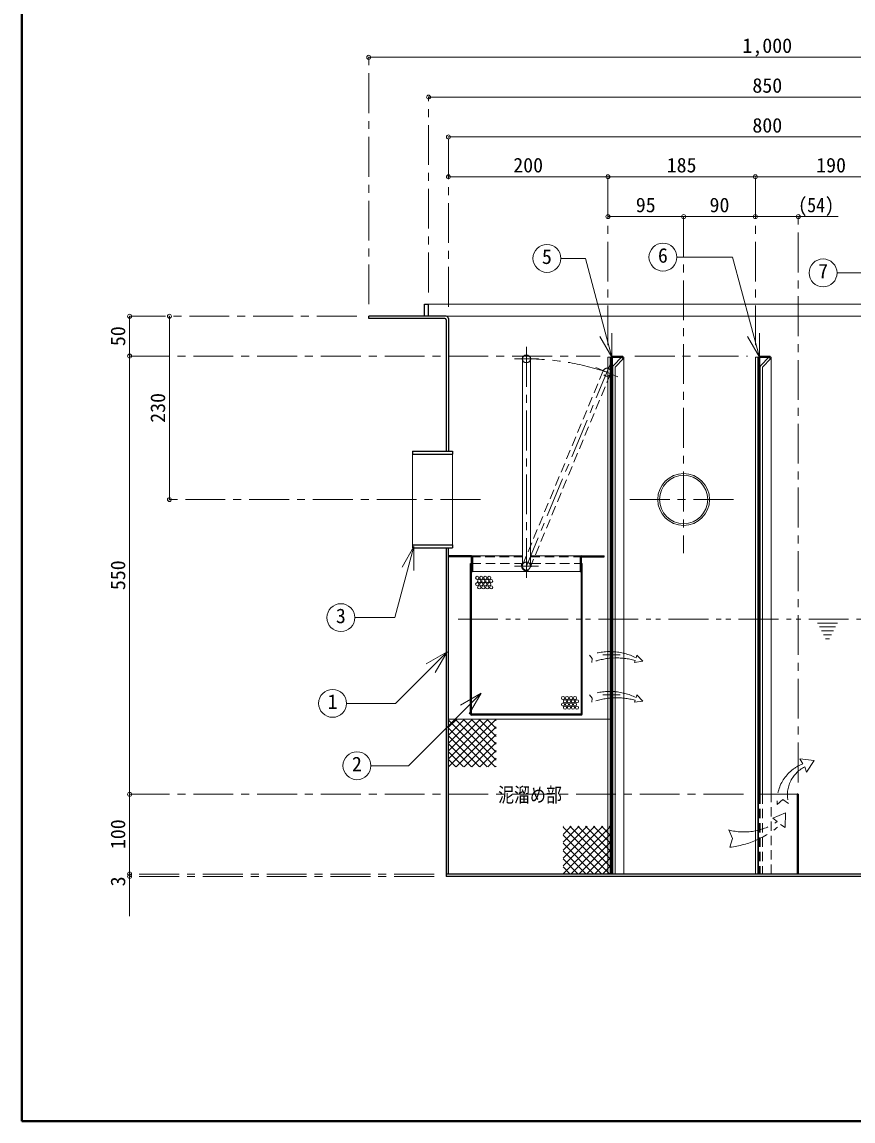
# Model space of a CAD drawing. Units: millimetres at full size, sheet at 1:10. Extents: x -2126 to 1924, y -1326 to 1484.
# Drawn here: x -2126 to -1084, y -1326 to 53 of the extents above; entities that cross this region are included whole.
import ezdxf
from ezdxf.enums import TextEntityAlignment as Align

# ---------------------------------------------------------------- set-up
doc = ezdxf.new("R2010")
doc.units = ezdxf.units.MM
doc.header["$LTSCALE"] = 10
doc.header["$PDMODE"] = 32
doc.header["$PDSIZE"] = 5
for name, pattern in [('CHAIN1', [8, 5, -1, 1, -1]), ('DASHED1', [1.8, 1.2, -0.6]), ('DOUBLE_CHAIN1', [8.8, 5, -1, 0.6, -0.6, 0.6, -1])]:
    doc.linetypes.add(name, pattern=pattern)
doc.layers.add('0-0_ﾚｲﾔ1', color=4, linetype='Continuous', lineweight=9)
doc.styles.add('ＭＳ ゴシック', font='')
doc.styles.get('ＭＳ ゴシック').set_extended_font_data('MS Gothic')

msp = doc.modelspace()

# ---------------------------------------------------------------- linework, layer by layer
at = {"layer": '0-0_ﾚｲﾔ1', "color": 1, "lineweight": 40}
for p, q in [((-2126.22, -1325.95), (-2126.22, 1484.05)), ((1923.78, -1325.95), (-2126.22, -1325.95))]:
    msp.add_line(p, q, dxfattribs=at)
at = {"layer": '0-0_ﾚｲﾔ1'}
for p, q in [((-1691.22, 9.05), (-691.22, 9.05)), ((-766.22, -40.95), (-1616.22, -40.95)), ((-1591.22, -90.95), (-791.22, -90.95)), ((-1391.22, -140.95), (-1591.22, -140.95)), ((-1206.22, -140.95), (-1391.22, -140.95)), ((-1016.22, -140.95), (-1206.22, -140.95)), ((-1296.22, -190.95), (-1391.22, -190.95)), ((-1206.22, -190.95), (-1296.22, -190.95)), ((-1206.22, -190.95), (-1102.47, -190.95)), ((-1616.22, -300.95), (-766.22, -300.95)), ((-1991.22, -365.95), (-1991.22, -315.95)), ((-1941.22, -315.95), (-1941.22, -545.95)), ((-1594.22, -315.95), (-788.22, -315.95)), ((-1991.22, -365.95), (-1991.22, -915.95)), ((-1388.22, -367.45), (-1387.47, -367.45)), ((-1372.47, -367.45), (-1371.22, -367.45)), ((-1371.22, -1015.95), (-1371.22, -367.45)), ((-1203.22, -367.45), (-1202.47, -367.45)), ((-1187.47, -367.45), (-1186.22, -367.45)), ((-1186.22, -915.95), (-1186.22, -367.45)), ((-1562.47, -616.45), (-1498.47, -616.45)), ((-1488.47, -616.45), (-1424.47, -616.45)), ((-1560.97, -636.45), (-1425.97, -636.45)), ((-1591.22, -881.25), (-1531.42, -821.45)), ((-1591.22, -871.35), (-1541.32, -821.45)), ((-1591.22, -861.45), (-1551.22, -821.45)), ((-1591.22, -851.55), (-1561.12, -821.45)), ((-1591.22, -841.65), (-1571.02, -821.45)), ((-1591.22, -831.75), (-1580.92, -821.45)), ((-1591.22, -821.85), (-1590.82, -821.45)), ((-1387.47, -821.45), (-1591.22, -821.45)), ((-1591.22, -822.87), (-1532.64, -881.45)), ((-1582.74, -821.45), (-1531.22, -872.97)), ((-1572.84, -821.45), (-1531.22, -863.07)), ((-1562.94, -821.45), (-1531.22, -853.18)), ((-1553.04, -821.45), (-1531.22, -843.28)), ((-1543.14, -821.45), (-1531.22, -833.38)), ((-1533.24, -821.45), (-1531.22, -823.48)), ((-1591.22, -832.77), (-1542.53, -881.45)), ((-1581.52, -881.45), (-1531.22, -831.15)), ((-1571.62, -881.45), (-1531.22, -841.05)), ((-1591.22, -842.67), (-1552.43, -881.45)), ((-1591.22, -852.57), (-1562.33, -881.45)), ((-1561.73, -881.45), (-1531.22, -850.94)), ((-1591.22, -862.47), (-1572.23, -881.45)), ((-1551.83, -881.45), (-1531.22, -860.84)), ((-1591.22, -872.37), (-1582.13, -881.45)), ((-1541.93, -881.45), (-1531.22, -870.74)), ((-1532.03, -881.45), (-1531.22, -880.64)), ((-1991.22, -915.95), (-1991.22, -1015.95)), ((-1447.47, -1015.75), (-1387.67, -955.95)), ((-1447.47, -1005.85), (-1397.57, -955.95)), ((-1447.47, -995.95), (-1407.47, -955.95)), ((-1447.47, -986.05), (-1417.37, -955.95)), ((-1447.47, -976.15), (-1427.27, -955.95)), ((-1447.47, -966.25), (-1437.17, -955.95)), ((-1447.47, -956.35), (-1447.07, -955.95)), ((-1447.47, -957.37), (-1388.89, -1015.95)), ((-1438.99, -955.95), (-1387.47, -1007.47)), ((-1429.09, -955.95), (-1387.47, -997.57)), ((-1419.19, -955.95), (-1387.47, -987.68)), ((-1409.29, -955.95), (-1387.47, -977.78)), ((-1399.39, -955.95), (-1387.47, -967.88)), ((-1389.49, -955.95), (-1387.47, -957.98)), ((-1447.47, -967.27), (-1398.78, -1015.95)), ((-1447.47, -977.17), (-1408.68, -1015.95)), ((-1437.77, -1015.95), (-1387.47, -965.65)), ((-1427.87, -1015.95), (-1387.47, -975.55)), ((-1447.47, -987.07), (-1418.58, -1015.95)), ((-1417.98, -1015.95), (-1387.47, -985.44)), ((-1447.47, -996.97), (-1428.48, -1015.95)), ((-1447.47, -1006.87), (-1438.38, -1015.95)), ((-1408.08, -1015.95), (-1387.47, -995.34)), ((-1398.18, -1015.95), (-1387.47, -1005.24)), ((-1991.22, -1015.95), (-1991.22, -1068.95)), ((-1388.28, -1015.95), (-1387.47, -1015.14))]:
    msp.add_line(p, q, dxfattribs=at)
at = {"layer": '0-0_ﾚｲﾔ1', "linetype": 'CHAIN1'}
for p, q in [((-1691.22, -300.95), (-1691.22, 9.05)), ((-1616.22, -285.95), (-1616.22, -40.95)), ((-1591.22, -303.95), (-1591.22, -90.95)), ((-1391.22, -352.45), (-1391.22, -140.95)), ((-1206.22, -352.45), (-1206.22, -140.95)), ((-1296.22, -190.95), (-1296.22, -613.45)), ((-1152.47, -900.95), (-1152.47, -190.95)), ((-1706.22, -315.95), (-1991.22, -315.95)), ((-1493.47, -354.45), (-1493.47, -644.45)), ((-1991.22, -365.95), (-1400.97, -365.95)), ((-1478.47, -369.45), (-1508.47, -369.45)), ((-1386.71, -372.34), (-1493.47, -629.45)), ((-1357.47, -365.95), (-1215.97, -365.95)), ((-1406.32, -380.45), (-1378.61, -391.95)), ((-1551.22, -545.95), (-1941.22, -545.95)), ((-1363.72, -545.95), (-1228.72, -545.95)), ((-1478.47, -629.45), (-1508.47, -629.45)), ((-1375.97, -740.95), (-1397.47, -740.95)), ((-1375.97, -790.95), (-1397.47, -790.95)), ((-1991.22, -915.95), (-1217.47, -915.95)), ((-1609.22, -1015.95), (-1991.22, -1015.95)), ((-1609.22, -1018.95), (-1991.22, -1018.95))]:
    msp.add_line(p, q, dxfattribs=at)
at = {"layer": '0-0_ﾚｲﾔ1', "color": 7, "lineweight": 18}
for p, q in [((-1450.23, -243.36), (-1419.34, -243.36)), ((-1386.16, -367.16), (-1419.34, -243.36)), ((-1304.71, -241.78), (-1234.76, -241.78)), ((-1201.16, -367.16), (-1234.76, -241.78)), ((-1073.62, -261.53), (-1103.74, -261.53)), ((-1386.16, -367.16), (-1401.16, -341.18)), ((-1386.16, -367.16), (-1386.16, -337.16)), ((-1201.16, -367.16), (-1216.16, -341.18)), ((-1201.16, -367.16), (-1201.16, -337.16)), ((-1498.47, -369.45), (-1498.47, -629.45)), ((-1488.47, -369.45), (-1488.47, -629.45)), ((-1391.22, -1015.95), (-1391.22, -367.45)), ((-1388.22, -367.45), (-1391.22, -367.45)), ((-1388.22, -1015.95), (-1388.22, -367.45)), ((-1384.34, -377.58), (-1374.22, -367.45)), ((-1381.78, -379.26), (-1372.09, -369.58)), ((-1374.22, -367.45), (-1372.09, -369.58)), ((-1206.22, -1015.95), (-1206.22, -367.45)), ((-1203.22, -367.45), (-1206.22, -367.45)), ((-1203.22, -1015.95), (-1203.22, -367.45)), ((-1199.34, -377.58), (-1189.22, -367.45)), ((-1196.78, -379.26), (-1187.09, -369.58)), ((-1189.22, -367.45), (-1187.09, -369.58)), ((-1385.22, -379.7), (-1385.22, -1015.95)), ((-1382.22, -380.32), (-1382.22, -1015.95)), ((-1200.22, -379.7), (-1200.22, -915.95)), ((-1197.22, -380.32), (-1197.22, -915.95)), ((-1636.22, -602.95), (-1636.22, -488.95)), ((-1586.22, -602.95), (-1586.22, -488.95)), ((-1634.48, -604.84), (-1658.42, -694.18)), ((-1634.48, -604.84), (-1649.48, -630.82)), ((-1634.48, -604.84), (-1634.48, -634.84)), ((-1658.42, -694.18), (-1708.72, -694.18)), ((-1593.03, -736.97), (-1657.85, -801.8)), ((-1593.03, -736.97), (-1619.01, -751.97)), ((-1593.03, -736.97), (-1608.03, -762.95)), ((-1550.34, -789), (-1576.32, -804)), ((-1550.34, -789), (-1565.34, -814.98)), ((-1657.85, -801.8), (-1719.16, -801.8))]:
    msp.add_line(p, q, dxfattribs=at)
at = {"layer": '0-0_ﾚｲﾔ1', "color": 5, "lineweight": 25}
for p, q in [((-1621.22, -315.95), (-1621.22, -300.95)), ((-1621.22, -300.95), (-1616.22, -300.95)), ((-1616.22, -315.95), (-1616.22, -300.95)), ((-1691.22, -318.95), (-1691.22, -315.95)), ((-1594.22, -315.95), (-1691.22, -315.95)), ((-1595.72, -318.95), (-1691.22, -318.95)), ((-1594.22, -320.45), (-1594.22, -485.45)), ((-1591.22, -318.95), (-1591.22, -485.45)), ((-1387.47, -367.45), (-1387.47, -1015.95)), ((-1385.97, -365.95), (-1372.47, -365.95)), ((-1385.97, -368.2), (-1385.97, -1015.95)), ((-1385.22, -367.45), (-1372.47, -367.45)), ((-1372.47, -367.45), (-1372.47, -365.95)), ((-1202.47, -367.45), (-1202.47, -915.95)), ((-1200.97, -365.95), (-1187.47, -365.95)), ((-1200.97, -368.2), (-1200.97, -915.95)), ((-1200.22, -367.45), (-1187.47, -367.45)), ((-1187.47, -367.45), (-1187.47, -365.95)), ((-1636.22, -485.45), (-1586.22, -485.45)), ((-1636.22, -485.45), (-1636.22, -488.95)), ((-1636.22, -488.95), (-1586.22, -488.95)), ((-1586.22, -485.45), (-1586.22, -488.95)), ((-1636.22, -602.95), (-1586.22, -602.95)), ((-1636.22, -602.95), (-1636.22, -606.45)), ((-1636.22, -606.45), (-1586.22, -606.45)), ((-1594.22, -606.45), (-1594.22, -1018.95)), ((-1591.22, -1015.95), (-1591.22, -606.45)), ((-1586.22, -602.95), (-1586.22, -606.45)), ((-1590.97, -616.45), (-1590.97, -617.95)), ((-1562.47, -616.45), (-1590.97, -616.45)), ((-1563.22, -617.95), (-1590.97, -617.95)), ((-1562.47, -814.95), (-1562.47, -618.7)), ((-1560.97, -617.95), (-1560.97, -636.45)), ((-1425.97, -617.95), (-1425.97, -636.45)), ((-1424.47, -616.45), (-1395.97, -616.45)), ((-1424.47, -814.95), (-1424.47, -618.7)), ((-1423.72, -617.95), (-1395.97, -617.95)), ((-1395.97, -617.95), (-1395.97, -616.45)), ((-1563.47, -626.45), (-1562.47, -626.45)), ((-1563.47, -815.45), (-1563.47, -626.45)), ((-1424.47, -626.45), (-1423.47, -626.45)), ((-1423.47, -815.45), (-1423.47, -626.45)), ((-1562.47, -636.45), (-1560.97, -636.45)), ((-1425.97, -636.45), (-1424.47, -636.45)), ((-1424.47, -816.45), (-1562.47, -816.45)), ((-1424.97, -815.45), (-1561.97, -815.45)), ((-1200.97, -915.95), (-1202.47, -915.95)), ((-1153.97, -915.95), (-1153.97, -1015.95)), ((-1152.47, -915.95), (-1153.97, -915.95)), ((-1152.47, -915.95), (-1152.47, -1015.95)), ((-788.22, -1015.95), (-1594.22, -1015.95)), ((-788.22, -1018.95), (-1594.22, -1018.95))]:
    msp.add_line(p, q, dxfattribs=at)
at = {"layer": '0-0_ﾚｲﾔ1', "linetype": 'DASHED1'}
for p, q in [((-1397.08, -384.28), (-1498.08, -627.54)), ((-1387.85, -388.11), (-1488.85, -631.37)), ((-1563.22, -617.95), (-1498.47, -617.95)), ((-1488.47, -617.95), (-1423.72, -617.95)), ((-1562.47, -626.45), (-1499.47, -626.45)), ((-1499.47, -626.45), (-1499.47, -629.45)), ((-1487.47, -626.45), (-1424.47, -626.45)), ((-1487.47, -626.45), (-1487.47, -629.45)), ((-1200.97, -915.95), (-1200.97, -1015.95)), ((-1200.22, -915.95), (-1200.22, -1015.95)), ((-1197.22, -915.95), (-1197.22, -1015.95)), ((-1186.22, -1015.95), (-1186.22, -915.95))]:
    msp.add_line(p, q, dxfattribs=at)
at = {"layer": '0-0_ﾚｲﾔ1', "linetype": 'DOUBLE_CHAIN1'}
for p, q in [((-1001.22, -695.95), (-1586.22, -695.95)), ((-1103.22, -700.95), (-1128.22, -700.95)), ((-1105.72, -705.95), (-1125.72, -705.95)), ((-1108.22, -710.95), (-1123.22, -710.95)), ((-1110.72, -715.95), (-1120.72, -715.95)), ((-1113.22, -720.95), (-1118.22, -720.95)), ((-1355.04, -741.24), (-1355.96, -744.48)), ((-1356.92, -747.87), (-1357.66, -750.45)), ((-1356.92, -797.87), (-1357.66, -800.45)), ((-1355.04, -791.24), (-1355.96, -794.48)), ((-1146.7, -877.78), (-1150.25, -871.36)), ((-1150.25, -871.36), (-1132.59, -873.61)), ((-1178.88, -928.52), (-1171.77, -922.42)), ((-1164.65, -927.29), (-1171.77, -922.42)), ((-1184.45, -946.03), (-1168.56, -939.12)), ((-1178.88, -950.18), (-1184.45, -946.03))]:
    msp.add_line(p, q, dxfattribs=at)
at = {"layer": '0-0_ﾚｲﾔ1', "color": 7, "linetype": 'DASHED1', "lineweight": 18}
for p, q in [((-1385.97, -728.45), (-1387.47, -728.45)), ((-1385.97, -753.45), (-1387.47, -753.45)), ((-1385.97, -778.45), (-1387.47, -778.45)), ((-1385.97, -803.45), (-1387.47, -803.45))]:
    msp.add_line(p, q, dxfattribs=at)
at = {"layer": '0-0_ﾚｲﾔ1', "linetype": 'DOUBLE_CHAIN1'}
for points in [[(-1414.27, -741.24), (-1411.11, -745.34), (-1411.52, -750.38)], [(-1355.04, -741.24), (-1347.59, -749.03), (-1357.66, -750.45)], [(-1414.27, -791.24), (-1411.11, -795.34), (-1411.52, -800.38)], [(-1355.04, -791.24), (-1347.59, -799.03), (-1357.66, -800.45)], [(-1144.23, -881.5), (-1141.9, -888.06), (-1132.59, -873.61)], [(-1174.55, -953.89), (-1169.04, -957.75), (-1168.56, -939.12)], [(-1239.52, -960.7), (-1235.04, -971.4), (-1238.28, -982.36)]]:
    msp.add_lwpolyline(points, dxfattribs=at)
at = {"layer": '0-0_ﾚｲﾔ1', "color": 7, "lineweight": 18}
for points in [[(-1550.34, -789), (-1641.42, -880.08), (-1688.59, -880.08)], [(-1153.97, -915.95), (-1202.47, -915.95), (-1202.47, -1015.95)]]:
    msp.add_lwpolyline(points, dxfattribs=at)
for centre in [(-1467.73, -243.36), (-1322.21, -241.78), (-1121.24, -261.53), (-1726.22, -694.18), (-1736.66, -801.8), (-1706.09, -880.08)]:
    msp.add_circle(centre, 17.5, dxfattribs=at)
at = {"layer": '0-0_ﾚｲﾔ1', "color": 5, "lineweight": 25}
msp.add_circle((-1493.47, -369.45), 5, dxfattribs=at)
at = {"layer": '0-0_ﾚｲﾔ1', "linetype": 'DASHED1'}
msp.add_circle((-1392.47, -386.2), 5, dxfattribs=at)
at = {"layer": '0-0_ﾚｲﾔ1'}
for centre, radius in [((-1296.22, -545.95), 32.5), ((-1296.22, -545.95), 30.25), ((-1555.12, -644.25), 2), ((-1552.62, -648.25), 2), ((-1550.12, -644.25), 2), ((-1547.62, -648.25), 2), ((-1545.12, -644.25), 2), ((-1542.62, -648.25), 2), ((-1540.12, -644.25), 2), ((-1537.62, -648.25), 2), ((-1555.12, -652.25), 2), ((-1552.62, -656.25), 2), ((-1550.12, -652.25), 2), ((-1547.62, -656.25), 2), ((-1545.12, -652.25), 2), ((-1542.62, -656.25), 2), ((-1540.12, -652.25), 2), ((-1537.62, -656.25), 2), ((-1447.51, -795.17), 2), ((-1445.01, -799.17), 2), ((-1442.51, -795.17), 2), ((-1440.01, -799.17), 2), ((-1437.51, -795.17), 2), ((-1435.01, -799.17), 2), ((-1432.51, -795.17), 2), ((-1430.01, -799.17), 2), ((-1447.51, -803.17), 2), ((-1445.01, -807.17), 2), ((-1442.51, -803.17), 2), ((-1440.01, -807.17), 2), ((-1437.51, -803.17), 2), ((-1435.01, -807.17), 2), ((-1432.51, -803.17), 2), ((-1430.01, -807.17), 2)]:
    msp.add_circle(centre, radius, dxfattribs=at)
at = {"layer": '0-0_ﾚｲﾔ1', "color": 5, "lineweight": 25}
for centre, radius, start, end in [((-1594.22, -318.95), 3, 0, 90), ((-1595.72, -320.45), 1.5, 0, 90), ((-1385.97, -367.45), 1.5, 90, 180), ((-1385.22, -368.2), 0.75, 90, 180), ((-1200.97, -367.45), 1.5, 90, 180), ((-1200.22, -368.2), 0.75, 90, 180), ((-1563.22, -618.7), 0.75, 0, 90), ((-1562.47, -617.95), 1.5, 0, 90), ((-1424.47, -617.95), 1.5, 90, 180), ((-1423.72, -618.7), 0.75, 90, 180), ((-1562.47, -815.45), 1, 180, 270), ((-1561.97, -814.95), 0.5, 180, 270), ((-1424.97, -814.95), 0.5, 270, 0), ((-1424.47, -815.45), 1, 270, 0)]:
    msp.add_arc(centre, radius, start, end, dxfattribs=at)
at = {"layer": '0-0_ﾚｲﾔ1', "linetype": 'CHAIN1'}
msp.add_arc((-1493.47, -682.45), 313, 71.1747, 90, dxfattribs=at)
at = {"layer": '0-0_ﾚｲﾔ1', "color": 7, "lineweight": 18}
for centre, radius, start, end in [((-1382.22, -379.7), 3, 135, 180), ((-1380.72, -380.32), 1.5, 135, 180), ((-1197.22, -379.7), 3, 135, 180), ((-1195.72, -380.32), 1.5, 135, 180), ((-1493.47, -629.45), 5, 180, 0)]:
    msp.add_arc(centre, radius, start, end, dxfattribs=at)
at = {"layer": '0-0_ﾚｲﾔ1', "linetype": 'DASHED1'}
for radius, start, end in [(6, 180, 0), (5, 0, 180)]:
    msp.add_arc((-1493.47, -629.45), radius, start, end, dxfattribs=at)
at = {"layer": '0-0_ﾚｲﾔ1', "linetype": 'DOUBLE_CHAIN1'}
for centre, radius, start, end in [((-1388.94, -811.48), 74.67, 63.79666, 109.83396), ((-1380.31, -834.25), 89.48, 74.85072, 110.40977), ((-1388.94, -861.48), 74.67, 63.79666, 109.83396), ((-1380.31, -884.25), 89.48, 74.85072, 110.40977), ((-1128.99, -924.59), 50.05, 110.73128, 184.50736), ((-1126.6, -916.8), 39.46, 116.52955, 195.40187), ((-1220.5, -890.27), 72.95, 254.88934, 304.79293), ((-1251.67, -866.8), 116.33, 276.6062, 311.52506)]:
    msp.add_arc(centre, radius, start, end, dxfattribs=at)
at = {"layer": '0-0_ﾚｲﾔ1', "color": 1}
for p in [(-1691.22, 9.05), (-1616.22, -40.95), (-1591.22, -90.95), (-1591.22, -140.95), (-1391.22, -140.95), (-1206.22, -140.95), (-1391.22, -190.95), (-1296.22, -190.95), (-1206.22, -190.95), (-1152.47, -190.95), (-1991.22, -315.95), (-1941.22, -315.95), (-1991.22, -365.95), (-1941.22, -545.95), (-1991.22, -915.95), (-1991.22, -1015.95), (-1991.22, -1018.95)]:
    msp.add_point(p, dxfattribs=at)

# ---------------------------------------------------------------- texts
at = {"layer": '0-0_ﾚｲﾔ1', "color": 7, "style": 'ＭＳ ゴシック'}
for s, p in [('1,000', (-1222.47, 9.05)), ('850', (-1209.97, -40.95)), ('800', (-1209.97, -90.95)), ('200', (-1509.97, -140.95)), ('185', (-1317.47, -140.95)), ('190', (-1129.97, -140.95)), ('95', (-1356.22, -190.95)), ('90', (-1263.72, -190.95)), ('5', (-1473.98, -255.86)), ('6', (-1328.46, -254.28)), ('7', (-1127.49, -274.03)), ('3', (-1732.47, -706.68)), ('1', (-1742.91, -814.3)), ('2', (-1712.34, -892.58))]:
    msp.add_text(s, height=18.33, dxfattribs=at).set_placement(p, align=Align.BOTTOM_LEFT)
for s, width, p in [('(54)', 0.9, (-1152.47, -190.95)), ('泥溜め部', 0.8, (-1528.97, -931.2))]:
    msp.add_text(s, height=18.33, dxfattribs=dict(at, width=width)).set_placement(p, align=Align.BOTTOM_LEFT)
for s, p in [('50', (-1991.22, -353.45)), ('230', (-1941.22, -449.7)), ('550', (-1991.22, -659.7)), ('100', (-1991.22, -984.7)), ('3', (-1991.22, -1031.45))]:
    msp.add_text(s, height=18.33, rotation=90, dxfattribs=at).set_placement(p, align=Align.BOTTOM_LEFT)

doc.saveas('drawing.dxf')
